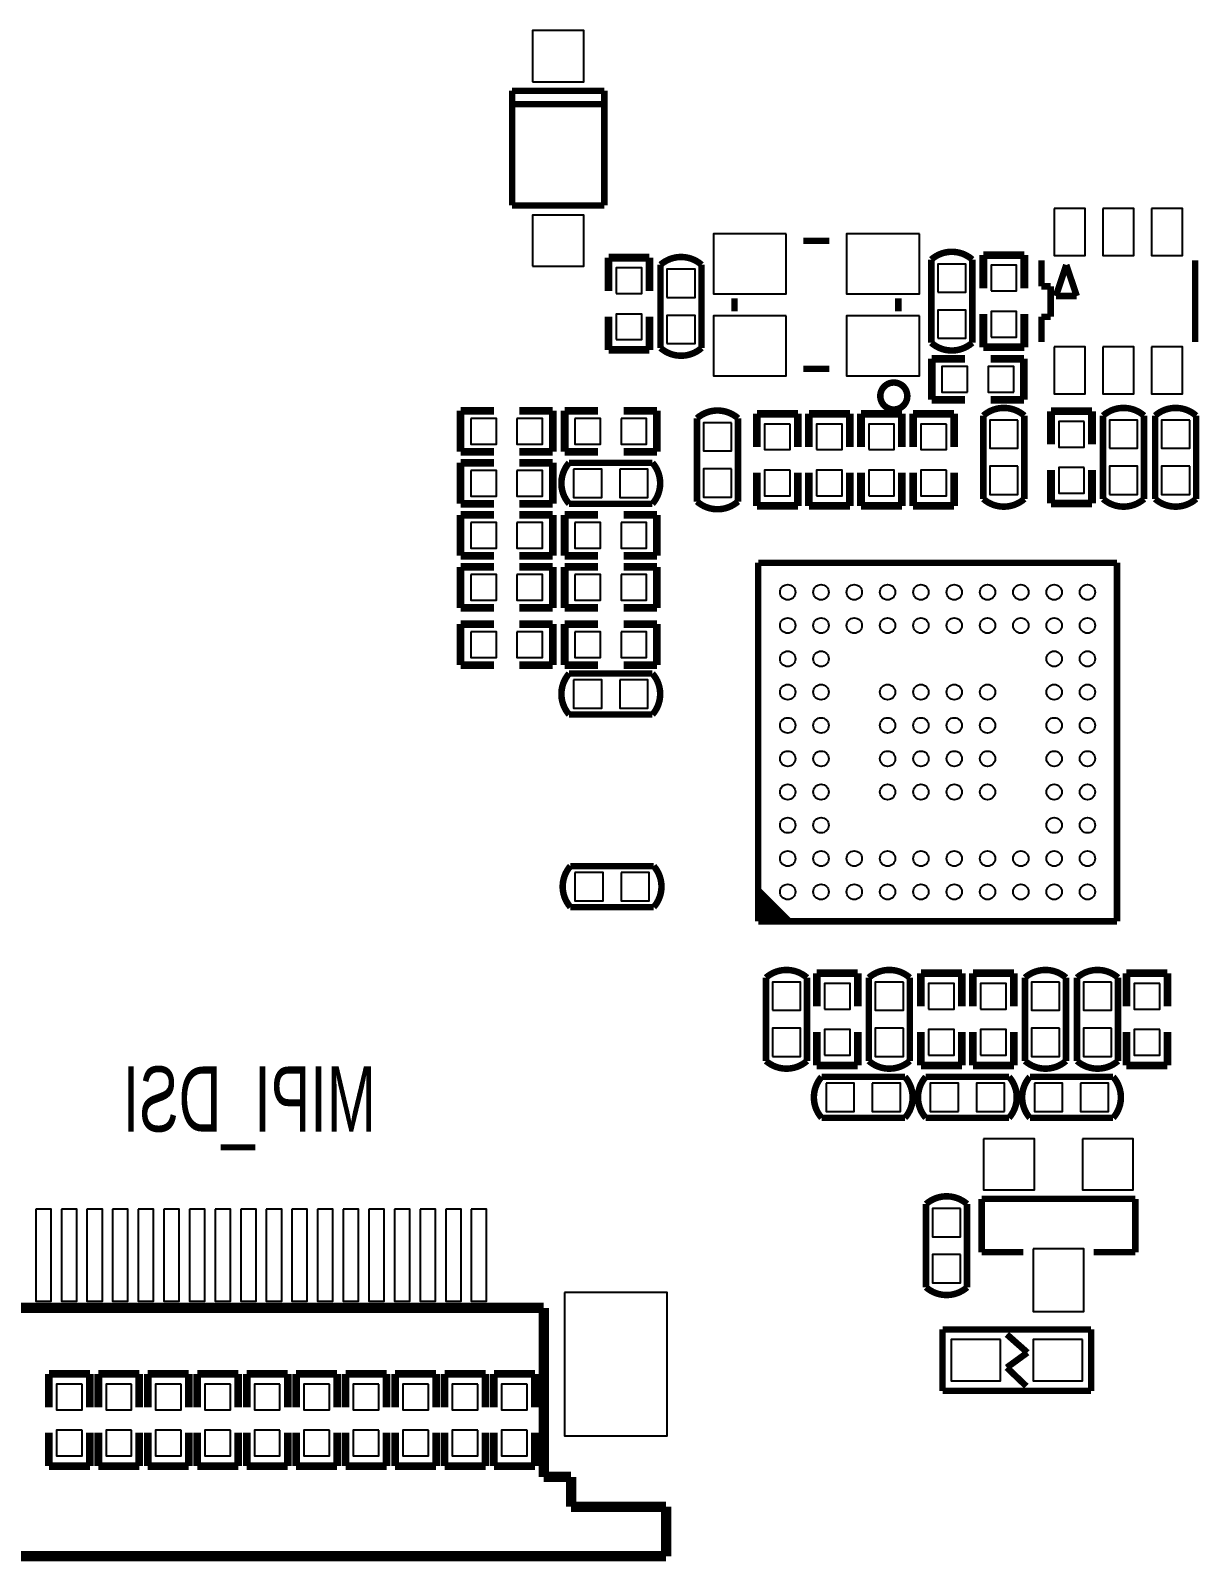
# Model space of a CAD drawing. Extents: x -3 to 180, y 0 to 107.
# Drawn here: x 86.81 to 109.62, y 45.59 to 75.48 of the extents above; entities that cross this region are included whole.
import ezdxf

# ---------------------------------------------------------------- set-up
doc = ezdxf.new("R2010")
doc.units = 0
doc.header["$MEASUREMENT"] = 0
for name, color, linetype in [('BG_SILKSCREEN_BOTTOM', 141, 'CONTINUOUS'), ('PG_SILKSCREEN_BOTTOM', 85, 'CONTINUOUS'), ('PIN_BOTTOM', 5, 'CONTINUOUS')]:
    doc.layers.add(name, color=color, linetype=linetype)

msp = doc.modelspace()

# ---------------------------------------------------------------- linework, layer by layer
at = {"layer": 'PG_SILKSCREEN_BOTTOM'}
for points in [[(96.204303, 74.303103, 0.127, 0.127, 0), (96.204303, 72.064397, 0.127, 0.127, 0)], [(98.004097, 74.303103, 0.127, 0.127, 0), (96.204303, 74.303103, 0.127, 0.127, 0)], [(98.004097, 72.064397, 0.127, 0.127, 0), (98.004097, 74.303103, 0.127, 0.127, 0)], [(96.204303, 74.041, 0.127, 0.127, 0), (98.004097, 74.041, 0.127, 0.127, 0)], [(96.204303, 72.064397, 0.127, 0.127, 0), (98.004097, 72.064397, 0.127, 0.127, 0)], [(102.39756, 71.373238, 0.127, 0.127, 0), (101.88956, 71.373238, 0.127, 0.127, 0)], [(104.385161, 70.445351, 0.127, 0.127, 0), (104.385161, 71.00824, 0.127, 0.127, -0.37791), (105.185159, 71.00824, 0.127, 0.127, 0)], [(105.401161, 71.095337, 0.150089, 0.150089, 0), (105.401161, 70.445351, 0.150089, 0.150089, 0)], [(106.201159, 71.095337, 0.150089, 0.150089, 0), (105.401161, 71.095337, 0.150089, 0.150089, 0)], [(106.201159, 70.445351, 0.150089, 0.150089, 0), (106.201159, 71.095337, 0.150089, 0.150089, 0)], [(98.085961, 71.044537, 0.150089, 0.150089, 0), (98.085961, 70.394551, 0.150089, 0.150089, 0)], [(98.885959, 71.044537, 0.150089, 0.150089, 0), (98.085961, 71.044537, 0.150089, 0.150089, 0)], [(98.885959, 70.394551, 0.150089, 0.150089, 0), (98.885959, 71.044537, 0.150089, 0.150089, 0)], [(99.101961, 70.343751, 0.127, 0.127, 0), (99.101961, 70.90664, 0.127, 0.127, -0.37791), (99.901959, 70.90664, 0.127, 0.127, 0)], [(99.901959, 70.90664, 0.127, 0.127, 0), (99.901959, 70.343751, 0.127, 0.127, 0)], [(105.185159, 71.00824, 0.127, 0.127, 0), (105.185159, 70.445351, 0.127, 0.127, 0)], [(106.536261, 70.99554, 0.127, 0.127, 0), (106.536261, 70.485051, 0.127, 0.127, 0)], [(107.02036, 70.903338, 0.127, 0.127, 0), (106.81716, 70.295541, 0.127, 0.127, 0)], [(107.22356, 70.295541, 0.127, 0.127, 0), (107.02036, 70.903338, 0.127, 0.127, 0)], [(109.536459, 69.39534, 0.127, 0.127, 0), (109.536459, 70.99554, 0.127, 0.127, 0)], [(106.536261, 70.485051, 0.127, 0.127, 0), (106.71556, 70.485051, 0.127, 0.127, 0)], [(106.71556, 70.485051, 0.127, 0.127, 0), (106.71556, 69.89064, 0.127, 0.127, 0)], [(99.901959, 70.343751, 0.127, 0.127, 0), (99.901959, 69.28104, 0.127, 0.127, -0.37791), (99.101961, 69.28104, 0.127, 0.127, 0)], [(99.101961, 69.28104, 0.127, 0.127, 0), (99.101961, 70.343751, 0.127, 0.127, 0)], [(100.543614, 69.996304, 0.127, 0.127, 0), (100.543614, 70.250304, 0.127, 0.127, 0)], [(103.743506, 69.996304, 0.127, 0.127, 0), (103.743506, 70.250304, 0.127, 0.127, 0)], [(105.185159, 70.445351, 0.127, 0.127, 0), (105.185159, 69.38264, 0.127, 0.127, -0.37791), (104.385161, 69.38264, 0.127, 0.127, 0)], [(104.385161, 69.38264, 0.127, 0.127, 0), (104.385161, 70.445351, 0.127, 0.127, 0)], [(106.81716, 70.295541, 0.127, 0.127, 0), (107.22356, 70.295541, 0.127, 0.127, 0)], [(98.085961, 69.244743, 0.150089, 0.150089, 0), (98.085961, 69.894729, 0.150089, 0.150089, 0)], [(98.885959, 69.894729, 0.150089, 0.150089, 0), (98.885959, 69.244743, 0.150089, 0.150089, 0)], [(105.401161, 69.295543, 0.150089, 0.150089, 0), (105.401161, 69.945529, 0.150089, 0.150089, 0)], [(106.201159, 69.945529, 0.150089, 0.150089, 0), (106.201159, 69.295543, 0.150089, 0.150089, 0)], [(106.536261, 69.89064, 0.127, 0.127, 0), (106.536261, 69.39534, 0.127, 0.127, 0)], [(106.71556, 69.89064, 0.127, 0.127, 0), (106.536261, 69.89064, 0.127, 0.127, 0)], [(106.201159, 69.295543, 0.150089, 0.150089, 0), (105.401161, 69.295543, 0.150089, 0.150089, 0)], [(98.885959, 69.244743, 0.150089, 0.150089, 0), (98.085961, 69.244743, 0.150089, 0.150089, 0)], [(104.393263, 69.071439, 0.150089, 0.150089, 0), (104.393263, 68.271441, 0.150089, 0.150089, 0)], [(105.043249, 69.071439, 0.150089, 0.150089, 0), (104.393263, 69.071439, 0.150089, 0.150089, 0)], [(105.543071, 69.071439, 0.150089, 0.150089, 0), (106.193057, 69.071439, 0.150089, 0.150089, 0)], [(106.193057, 69.071439, 0.150089, 0.150089, 0), (106.193057, 68.271441, 0.150089, 0.150089, 0)], [(102.39756, 68.87337, 0.127, 0.127, 0), (101.88956, 68.87337, 0.127, 0.127, 0)], [(103.917242, 68.343272, 0.127, 0.127, 1), (103.390446, 68.343272, 0.127, 0.127, 1), (103.917242, 68.343272, 0.127, 0.127, 0)], [(104.393263, 68.271441, 0.150089, 0.150089, 0), (105.043249, 68.271441, 0.150089, 0.150089, 0)], [(105.401161, 66.897529, 0.127, 0.127, 0), (105.401161, 67.96024, 0.127, 0.127, -0.37791), (106.201159, 67.96024, 0.127, 0.127, 0)], [(106.193057, 68.271441, 0.150089, 0.150089, 0), (105.543071, 68.271441, 0.150089, 0.150089, 0)], [(107.737961, 67.397351, 0.127, 0.127, 0), (107.737961, 67.96024, 0.127, 0.127, -0.37791), (108.537959, 67.96024, 0.127, 0.127, 0)], [(108.753961, 66.897529, 0.127, 0.127, 0), (108.753961, 67.96024, 0.127, 0.127, -0.37791), (109.553959, 67.96024, 0.127, 0.127, 0)], [(95.198463, 68.055439, 0.150089, 0.150089, 0), (95.848449, 68.055439, 0.150089, 0.150089, 0)], [(95.198463, 67.255441, 0.150089, 0.150089, 0), (95.198463, 68.055439, 0.150089, 0.150089, 0)], [(96.998257, 68.055439, 0.150089, 0.150089, 0), (96.348271, 68.055439, 0.150089, 0.150089, 0)], [(96.998257, 67.255441, 0.150089, 0.150089, 0), (96.998257, 68.055439, 0.150089, 0.150089, 0)], [(97.230463, 68.055439, 0.150089, 0.150089, 0), (97.880449, 68.055439, 0.150089, 0.150089, 0)], [(97.230463, 67.255441, 0.150089, 0.150089, 0), (97.230463, 68.055439, 0.150089, 0.150089, 0)], [(99.030257, 68.055439, 0.150089, 0.150089, 0), (98.380271, 68.055439, 0.150089, 0.150089, 0)], [(99.030257, 67.255441, 0.150089, 0.150089, 0), (99.030257, 68.055439, 0.150089, 0.150089, 0)], [(99.813161, 66.846729, 0.127, 0.127, 0), (99.813161, 67.90944, 0.127, 0.127, -0.37791), (100.613159, 67.90944, 0.127, 0.127, 0)], [(100.613159, 67.90944, 0.127, 0.127, 0), (100.613159, 66.846729, 0.127, 0.127, 0)], [(100.981561, 67.996537, 0.150089, 0.150089, 0), (101.781559, 67.996537, 0.150089, 0.150089, 0)], [(100.981561, 67.346551, 0.150089, 0.150089, 0), (100.981561, 67.996537, 0.150089, 0.150089, 0)], [(101.781559, 67.996537, 0.150089, 0.150089, 0), (101.781559, 67.346551, 0.150089, 0.150089, 0)], [(101.997561, 67.996537, 0.150089, 0.150089, 0), (101.997561, 67.346551, 0.150089, 0.150089, 0)], [(102.797559, 67.996537, 0.150089, 0.150089, 0), (101.997561, 67.996537, 0.150089, 0.150089, 0)], [(102.797559, 67.346551, 0.150089, 0.150089, 0), (102.797559, 67.996537, 0.150089, 0.150089, 0)], [(103.013561, 67.996537, 0.150089, 0.150089, 0), (103.013561, 67.346551, 0.150089, 0.150089, 0)], [(103.813559, 67.996537, 0.150089, 0.150089, 0), (103.013561, 67.996537, 0.150089, 0.150089, 0)], [(103.813559, 67.346551, 0.150089, 0.150089, 0), (103.813559, 67.996537, 0.150089, 0.150089, 0)], [(104.029561, 67.996537, 0.150089, 0.150089, 0), (104.829559, 67.996537, 0.150089, 0.150089, 0)], [(104.029561, 67.346551, 0.150089, 0.150089, 0), (104.029561, 67.996537, 0.150089, 0.150089, 0)], [(104.829559, 67.996537, 0.150089, 0.150089, 0), (104.829559, 67.346551, 0.150089, 0.150089, 0)], [(106.201159, 67.96024, 0.127, 0.127, 0), (106.201159, 66.897529, 0.127, 0.127, 0)], [(106.721961, 68.047337, 0.150089, 0.150089, 0), (107.521959, 68.047337, 0.150089, 0.150089, 0)], [(106.721961, 67.397351, 0.150089, 0.150089, 0), (106.721961, 68.047337, 0.150089, 0.150089, 0)], [(107.521959, 68.047337, 0.150089, 0.150089, 0), (107.521959, 67.397351, 0.150089, 0.150089, 0)], [(108.537959, 67.96024, 0.127, 0.127, 0), (108.537959, 67.397351, 0.127, 0.127, 0)], [(109.553959, 67.96024, 0.127, 0.127, 0), (109.553959, 66.897529, 0.127, 0.127, 0)], [(95.848449, 67.255441, 0.150089, 0.150089, 0), (95.198463, 67.255441, 0.150089, 0.150089, 0)], [(96.348271, 67.255441, 0.150089, 0.150089, 0), (96.998257, 67.255441, 0.150089, 0.150089, 0)], [(97.880449, 67.255441, 0.150089, 0.150089, 0), (97.230463, 67.255441, 0.150089, 0.150089, 0)], [(98.380271, 67.255441, 0.150089, 0.150089, 0), (99.030257, 67.255441, 0.150089, 0.150089, 0)], [(108.537959, 67.397351, 0.127, 0.127, 0), (108.537959, 66.33464, 0.127, 0.127, -0.37791), (107.737961, 66.33464, 0.127, 0.127, 0)], [(107.737961, 66.33464, 0.127, 0.127, 0), (107.737961, 67.397351, 0.127, 0.127, 0)], [(95.198463, 67.039439, 0.150089, 0.150089, 0), (95.848449, 67.039439, 0.150089, 0.150089, 0)], [(95.198463, 66.239441, 0.150089, 0.150089, 0), (95.198463, 67.039439, 0.150089, 0.150089, 0)], [(96.998257, 67.039439, 0.150089, 0.150089, 0), (96.348271, 67.039439, 0.150089, 0.150089, 0)], [(96.998257, 66.239441, 0.150089, 0.150089, 0), (96.998257, 67.039439, 0.150089, 0.150089, 0)], [(98.380271, 66.239441, 0.127, 0.127, 0), (97.31756, 66.239441, 0.127, 0.127, -0.37791), (97.31756, 67.039439, 0.127, 0.127, 0)], [(97.31756, 67.039439, 0.127, 0.127, 0), (98.380271, 67.039439, 0.127, 0.127, 0)], [(98.380271, 67.039439, 0.127, 0.127, 0), (98.94316, 67.039439, 0.127, 0.127, -0.37791), (98.94316, 66.239441, 0.127, 0.127, 0)], [(106.201159, 66.897529, 0.127, 0.127, 0), (106.201159, 66.33464, 0.127, 0.127, -0.37791), (105.401161, 66.33464, 0.127, 0.127, 0)], [(105.401161, 66.33464, 0.127, 0.127, 0), (105.401161, 66.897529, 0.127, 0.127, 0)], [(106.721961, 66.897529, 0.150089, 0.150089, 0), (106.721961, 66.247543, 0.150089, 0.150089, 0)], [(107.521959, 66.247543, 0.150089, 0.150089, 0), (107.521959, 66.897529, 0.150089, 0.150089, 0)], [(109.553959, 66.897529, 0.127, 0.127, 0), (109.553959, 66.33464, 0.127, 0.127, -0.37791), (108.753961, 66.33464, 0.127, 0.127, 0)], [(108.753961, 66.33464, 0.127, 0.127, 0), (108.753961, 66.897529, 0.127, 0.127, 0)], [(100.613159, 66.846729, 0.127, 0.127, 0), (100.613159, 66.28384, 0.127, 0.127, -0.37791), (99.813161, 66.28384, 0.127, 0.127, 0)], [(99.813161, 66.28384, 0.127, 0.127, 0), (99.813161, 66.846729, 0.127, 0.127, 0)], [(100.981561, 66.846729, 0.150089, 0.150089, 0), (100.981561, 66.196743, 0.150089, 0.150089, 0)], [(101.781559, 66.196743, 0.150089, 0.150089, 0), (101.781559, 66.846729, 0.150089, 0.150089, 0)], [(101.997561, 66.196743, 0.150089, 0.150089, 0), (101.997561, 66.846729, 0.150089, 0.150089, 0)], [(102.797559, 66.846729, 0.150089, 0.150089, 0), (102.797559, 66.196743, 0.150089, 0.150089, 0)], [(103.013561, 66.196743, 0.150089, 0.150089, 0), (103.013561, 66.846729, 0.150089, 0.150089, 0)], [(103.813559, 66.846729, 0.150089, 0.150089, 0), (103.813559, 66.196743, 0.150089, 0.150089, 0)], [(104.029561, 66.846729, 0.150089, 0.150089, 0), (104.029561, 66.196743, 0.150089, 0.150089, 0)], [(104.829559, 66.196743, 0.150089, 0.150089, 0), (104.829559, 66.846729, 0.150089, 0.150089, 0)], [(95.848449, 66.239441, 0.150089, 0.150089, 0), (95.198463, 66.239441, 0.150089, 0.150089, 0)], [(95.198463, 66.023439, 0.150089, 0.150089, 0), (95.848449, 66.023439, 0.150089, 0.150089, 0)], [(95.198463, 65.223441, 0.150089, 0.150089, 0), (95.198463, 66.023439, 0.150089, 0.150089, 0)], [(96.348271, 66.239441, 0.150089, 0.150089, 0), (96.998257, 66.239441, 0.150089, 0.150089, 0)], [(96.998257, 66.023439, 0.150089, 0.150089, 0), (96.348271, 66.023439, 0.150089, 0.150089, 0)], [(96.998257, 65.223441, 0.150089, 0.150089, 0), (96.998257, 66.023439, 0.150089, 0.150089, 0)], [(97.230463, 66.023439, 0.150089, 0.150089, 0), (97.880449, 66.023439, 0.150089, 0.150089, 0)], [(97.230463, 65.223441, 0.150089, 0.150089, 0), (97.230463, 66.023439, 0.150089, 0.150089, 0)], [(99.030257, 66.023439, 0.150089, 0.150089, 0), (98.380271, 66.023439, 0.150089, 0.150089, 0)], [(98.94316, 66.239441, 0.127, 0.127, 0), (98.380271, 66.239441, 0.127, 0.127, 0)], [(99.030257, 65.223441, 0.150089, 0.150089, 0), (99.030257, 66.023439, 0.150089, 0.150089, 0)], [(100.981561, 66.196743, 0.150089, 0.150089, 0), (101.781559, 66.196743, 0.150089, 0.150089, 0)], [(102.797559, 66.196743, 0.150089, 0.150089, 0), (101.997561, 66.196743, 0.150089, 0.150089, 0)], [(103.813559, 66.196743, 0.150089, 0.150089, 0), (103.013561, 66.196743, 0.150089, 0.150089, 0)], [(104.029561, 66.196743, 0.150089, 0.150089, 0), (104.829559, 66.196743, 0.150089, 0.150089, 0)], [(106.721961, 66.247543, 0.150089, 0.150089, 0), (107.521959, 66.247543, 0.150089, 0.150089, 0)], [(95.848449, 65.223441, 0.150089, 0.150089, 0), (95.198463, 65.223441, 0.150089, 0.150089, 0)], [(96.348271, 65.223441, 0.150089, 0.150089, 0), (96.998257, 65.223441, 0.150089, 0.150089, 0)], [(97.880449, 65.223441, 0.150089, 0.150089, 0), (97.230463, 65.223441, 0.150089, 0.150089, 0)], [(98.380271, 65.223441, 0.150089, 0.150089, 0), (99.030257, 65.223441, 0.150089, 0.150089, 0)], [(95.198463, 65.007439, 0.150089, 0.150089, 0), (95.848449, 65.007439, 0.150089, 0.150089, 0)], [(95.198463, 64.207441, 0.150089, 0.150089, 0), (95.198463, 65.007439, 0.150089, 0.150089, 0)], [(96.998257, 65.007439, 0.150089, 0.150089, 0), (96.348271, 65.007439, 0.150089, 0.150089, 0)], [(96.998257, 64.207441, 0.150089, 0.150089, 0), (96.998257, 65.007439, 0.150089, 0.150089, 0)], [(97.230463, 65.007439, 0.150089, 0.150089, 0), (97.880449, 65.007439, 0.150089, 0.150089, 0)], [(97.230463, 64.207441, 0.150089, 0.150089, 0), (97.230463, 65.007439, 0.150089, 0.150089, 0)], [(99.030257, 65.007439, 0.150089, 0.150089, 0), (98.380271, 65.007439, 0.150089, 0.150089, 0)], [(99.030257, 64.207441, 0.150089, 0.150089, 0), (99.030257, 65.007439, 0.150089, 0.150089, 0)], [(101.00818, 65.0875, 0.127, 0.127, 0), (101.00818, 58.08726, 0.127, 0.127, 0)], [(108.00842, 65.0875, 0.127, 0.127, 0), (101.00818, 65.0875, 0.127, 0.127, 0)], [(108.00842, 58.08726, 0.127, 0.127, 0), (108.00842, 65.0875, 0.127, 0.127, 0)], [(95.848449, 64.207441, 0.150089, 0.150089, 0), (95.198463, 64.207441, 0.150089, 0.150089, 0)], [(96.348271, 64.207441, 0.150089, 0.150089, 0), (96.998257, 64.207441, 0.150089, 0.150089, 0)], [(97.880449, 64.207441, 0.150089, 0.150089, 0), (97.230463, 64.207441, 0.150089, 0.150089, 0)], [(98.380271, 64.207441, 0.150089, 0.150089, 0), (99.030257, 64.207441, 0.150089, 0.150089, 0)], [(95.198463, 63.889839, 0.150089, 0.150089, 0), (95.848449, 63.889839, 0.150089, 0.150089, 0)], [(95.198463, 63.089841, 0.150089, 0.150089, 0), (95.198463, 63.889839, 0.150089, 0.150089, 0)], [(96.998257, 63.889839, 0.150089, 0.150089, 0), (96.348271, 63.889839, 0.150089, 0.150089, 0)], [(96.998257, 63.089841, 0.150089, 0.150089, 0), (96.998257, 63.889839, 0.150089, 0.150089, 0)], [(97.230463, 63.889839, 0.150089, 0.150089, 0), (97.880449, 63.889839, 0.150089, 0.150089, 0)], [(97.230463, 63.089841, 0.150089, 0.150089, 0), (97.230463, 63.889839, 0.150089, 0.150089, 0)], [(99.030257, 63.889839, 0.150089, 0.150089, 0), (98.380271, 63.889839, 0.150089, 0.150089, 0)], [(99.030257, 63.089841, 0.150089, 0.150089, 0), (99.030257, 63.889839, 0.150089, 0.150089, 0)], [(95.848449, 63.089841, 0.150089, 0.150089, 0), (95.198463, 63.089841, 0.150089, 0.150089, 0)], [(96.348271, 63.089841, 0.150089, 0.150089, 0), (96.998257, 63.089841, 0.150089, 0.150089, 0)], [(97.880449, 63.089841, 0.150089, 0.150089, 0), (97.230463, 63.089841, 0.150089, 0.150089, 0)], [(98.380271, 63.089841, 0.150089, 0.150089, 0), (99.030257, 63.089841, 0.150089, 0.150089, 0)], [(98.380271, 62.124641, 0.127, 0.127, 0), (97.31756, 62.124641, 0.127, 0.127, -0.37791), (97.31756, 62.924639, 0.127, 0.127, 0)], [(97.31756, 62.924639, 0.127, 0.127, 0), (98.380271, 62.924639, 0.127, 0.127, 0)], [(98.380271, 62.924639, 0.127, 0.127, 0), (98.94316, 62.924639, 0.127, 0.127, -0.37791), (98.94316, 62.124641, 0.127, 0.127, 0)], [(98.94316, 62.124641, 0.127, 0.127, 0), (98.380271, 62.124641, 0.127, 0.127, 0)], [(98.405671, 58.365441, 0.127, 0.127, 0), (97.34296, 58.365441, 0.127, 0.127, -0.37791), (97.34296, 59.165439, 0.127, 0.127, 0)], [(97.34296, 59.165439, 0.127, 0.127, 0), (98.405671, 59.165439, 0.127, 0.127, 0)], [(98.405671, 59.165439, 0.127, 0.127, 0), (98.96856, 59.165439, 0.127, 0.127, -0.37791), (98.96856, 58.365441, 0.127, 0.127, 0)], [(101.589586, 58.110374, 0.127, 0.127, 0), (101.016562, 58.683398, 0.127, 0.127, 0)], [(101.449378, 58.107834, 0.127, 0.127, 0), (101.016562, 58.540396, 0.127, 0.127, 0)], [(98.96856, 58.365441, 0.127, 0.127, 0), (98.405671, 58.365441, 0.127, 0.127, 0)], [(101.266752, 58.091832, 0.127, 0.127, 0), (101.015292, 58.343038, 0.127, 0.127, 0)], [(101.162866, 58.09361, 0.127, 0.127, 0), (101.036628, 58.220102, 0.127, 0.127, 0)], [(101.425756, 58.107834, 0.127, 0.127, 0), (101.077522, 58.455814, 0.127, 0.127, 0)], [(101.00818, 58.08726, 0.127, 0.127, 0), (108.00842, 58.08726, 0.127, 0.127, 0)], [(101.159361, 56.424551, 0.127, 0.127, 0), (101.159361, 56.98744, 0.127, 0.127, -0.37791), (101.959359, 56.98744, 0.127, 0.127, 0)], [(102.149961, 57.074537, 0.150089, 0.150089, 0), (102.149961, 56.424551, 0.150089, 0.150089, 0)], [(102.949959, 57.074537, 0.150089, 0.150089, 0), (102.149961, 57.074537, 0.150089, 0.150089, 0)], [(102.949959, 56.424551, 0.150089, 0.150089, 0), (102.949959, 57.074537, 0.150089, 0.150089, 0)], [(103.165961, 55.924729, 0.127, 0.127, 0), (103.165961, 56.98744, 0.127, 0.127, -0.37791), (103.965959, 56.98744, 0.127, 0.127, 0)], [(104.181961, 57.074537, 0.150089, 0.150089, 0), (104.181961, 56.424551, 0.150089, 0.150089, 0)], [(104.981959, 57.074537, 0.150089, 0.150089, 0), (104.181961, 57.074537, 0.150089, 0.150089, 0)], [(104.981959, 56.424551, 0.150089, 0.150089, 0), (104.981959, 57.074537, 0.150089, 0.150089, 0)], [(105.197961, 57.074537, 0.150089, 0.150089, 0), (105.197961, 56.424551, 0.150089, 0.150089, 0)], [(105.997959, 57.074537, 0.150089, 0.150089, 0), (105.197961, 57.074537, 0.150089, 0.150089, 0)], [(105.997959, 56.424551, 0.150089, 0.150089, 0), (105.997959, 57.074537, 0.150089, 0.150089, 0)], [(106.213961, 55.924729, 0.127, 0.127, 0), (106.213961, 56.98744, 0.127, 0.127, -0.37791), (107.013959, 56.98744, 0.127, 0.127, 0)], [(107.229961, 55.924729, 0.127, 0.127, 0), (107.229961, 56.98744, 0.127, 0.127, -0.37791), (108.029959, 56.98744, 0.127, 0.127, 0)], [(108.195161, 57.074537, 0.150089, 0.150089, 0), (108.995159, 57.074537, 0.150089, 0.150089, 0)], [(108.195161, 56.424551, 0.150089, 0.150089, 0), (108.195161, 57.074537, 0.150089, 0.150089, 0)], [(108.995159, 57.074537, 0.150089, 0.150089, 0), (108.995159, 56.424551, 0.150089, 0.150089, 0)], [(101.959359, 56.98744, 0.127, 0.127, 0), (101.959359, 56.424551, 0.127, 0.127, 0)], [(103.965959, 56.98744, 0.127, 0.127, 0), (103.965959, 55.924729, 0.127, 0.127, 0)], [(107.013959, 56.98744, 0.127, 0.127, 0), (107.013959, 55.924729, 0.127, 0.127, 0)], [(108.029959, 56.98744, 0.127, 0.127, 0), (108.029959, 55.924729, 0.127, 0.127, 0)], [(101.959359, 56.424551, 0.127, 0.127, 0), (101.959359, 55.36184, 0.127, 0.127, -0.37791), (101.159361, 55.36184, 0.127, 0.127, 0)], [(101.159361, 55.36184, 0.127, 0.127, 0), (101.159361, 56.424551, 0.127, 0.127, 0)], [(102.149961, 55.274743, 0.150089, 0.150089, 0), (102.149961, 55.924729, 0.150089, 0.150089, 0)], [(102.949959, 55.924729, 0.150089, 0.150089, 0), (102.949959, 55.274743, 0.150089, 0.150089, 0)], [(103.965959, 55.924729, 0.127, 0.127, 0), (103.965959, 55.36184, 0.127, 0.127, -0.37791), (103.165961, 55.36184, 0.127, 0.127, 0)], [(103.165961, 55.36184, 0.127, 0.127, 0), (103.165961, 55.924729, 0.127, 0.127, 0)], [(104.181961, 55.274743, 0.150089, 0.150089, 0), (104.181961, 55.924729, 0.150089, 0.150089, 0)], [(104.981959, 55.924729, 0.150089, 0.150089, 0), (104.981959, 55.274743, 0.150089, 0.150089, 0)], [(105.197961, 55.274743, 0.150089, 0.150089, 0), (105.197961, 55.924729, 0.150089, 0.150089, 0)], [(105.997959, 55.924729, 0.150089, 0.150089, 0), (105.997959, 55.274743, 0.150089, 0.150089, 0)], [(107.013959, 55.924729, 0.127, 0.127, 0), (107.013959, 55.36184, 0.127, 0.127, -0.37791), (106.213961, 55.36184, 0.127, 0.127, 0)], [(106.213961, 55.36184, 0.127, 0.127, 0), (106.213961, 55.924729, 0.127, 0.127, 0)], [(108.029959, 55.924729, 0.127, 0.127, 0), (108.029959, 55.36184, 0.127, 0.127, -0.37791), (107.229961, 55.36184, 0.127, 0.127, 0)], [(107.229961, 55.36184, 0.127, 0.127, 0), (107.229961, 55.924729, 0.127, 0.127, 0)], [(108.195161, 55.924729, 0.150089, 0.150089, 0), (108.195161, 55.274743, 0.150089, 0.150089, 0)], [(108.995159, 55.274743, 0.150089, 0.150089, 0), (108.995159, 55.924729, 0.150089, 0.150089, 0)], [(102.949959, 55.274743, 0.150089, 0.150089, 0), (102.149961, 55.274743, 0.150089, 0.150089, 0)], [(104.981959, 55.274743, 0.150089, 0.150089, 0), (104.181961, 55.274743, 0.150089, 0.150089, 0)], [(105.997959, 55.274743, 0.150089, 0.150089, 0), (105.197961, 55.274743, 0.150089, 0.150089, 0)], [(108.195161, 55.274743, 0.150089, 0.150089, 0), (108.995159, 55.274743, 0.150089, 0.150089, 0)], [(103.307871, 54.250641, 0.127, 0.127, 0), (102.24516, 54.250641, 0.127, 0.127, -0.37791), (102.24516, 55.050639, 0.127, 0.127, 0)], [(102.24516, 55.050639, 0.127, 0.127, 0), (103.307871, 55.050639, 0.127, 0.127, 0)], [(103.307871, 55.050639, 0.127, 0.127, 0), (103.87076, 55.050639, 0.127, 0.127, -0.37791), (103.87076, 54.250641, 0.127, 0.127, 0)], [(104.840049, 54.250641, 0.127, 0.127, 0), (104.27716, 54.250641, 0.127, 0.127, -0.37791), (104.27716, 55.050639, 0.127, 0.127, 0)], [(104.27716, 55.050639, 0.127, 0.127, 0), (104.840049, 55.050639, 0.127, 0.127, 0)], [(104.840049, 55.050639, 0.127, 0.127, 0), (105.90276, 55.050639, 0.127, 0.127, -0.37791), (105.90276, 54.250641, 0.127, 0.127, 0)], [(107.371871, 54.250641, 0.127, 0.127, 0), (106.30916, 54.250641, 0.127, 0.127, -0.37791), (106.30916, 55.050639, 0.127, 0.127, 0)], [(106.30916, 55.050639, 0.127, 0.127, 0), (107.371871, 55.050639, 0.127, 0.127, 0)], [(107.371871, 55.050639, 0.127, 0.127, 0), (107.93476, 55.050639, 0.127, 0.127, -0.37791), (107.93476, 54.250641, 0.127, 0.127, 0)], [(103.87076, 54.250641, 0.127, 0.127, 0), (103.307871, 54.250641, 0.127, 0.127, 0)], [(105.90276, 54.250641, 0.127, 0.127, 0), (104.840049, 54.250641, 0.127, 0.127, 0)], [(107.93476, 54.250641, 0.127, 0.127, 0), (107.371871, 54.250641, 0.127, 0.127, 0)], [(104.283561, 51.505129, 0.127, 0.127, 0), (104.283561, 52.56784, 0.127, 0.127, -0.37791), (105.083559, 52.56784, 0.127, 0.127, 0)], [(105.083559, 52.56784, 0.127, 0.127, 0), (105.083559, 51.505129, 0.127, 0.127, 0)], [(105.36936, 51.62804, 0.127, 0.127, 0), (105.36936, 52.66944, 0.127, 0.127, 0)], [(105.36936, 52.66944, 0.127, 0.127, 0), (108.36656, 52.66944, 0.127, 0.127, 0)], [(108.36656, 52.66944, 0.127, 0.127, 0), (108.36656, 51.62804, 0.127, 0.127, 0)], [(105.083559, 51.505129, 0.127, 0.127, 0), (105.083559, 50.94224, 0.127, 0.127, -0.37791), (104.283561, 50.94224, 0.127, 0.127, 0)], [(104.283561, 50.94224, 0.127, 0.127, 0), (104.283561, 51.505129, 0.127, 0.127, 0)], [(106.18216, 51.62804, 0.127, 0.127, 0), (105.36936, 51.62804, 0.127, 0.127, 0)], [(108.36656, 51.62804, 0.127, 0.127, 0), (107.55376, 51.62804, 0.127, 0.127, 0)], [(79.775736, 50.540412, 0.199898, 0.199898, 0), (96.822133, 50.540412, 0.199898, 0.199898, 0)], [(96.822133, 50.540412, 0.199898, 0.199898, 0), (96.822133, 47.240419, 0.199898, 0.199898, 0)], [(104.605049, 50.119737, 0.127, 0.127, 0), (104.605049, 48.919943, 0.127, 0.127, 0)], [(107.505271, 50.119737, 0.127, 0.127, 0), (104.605049, 50.119737, 0.127, 0.127, 0)], [(105.859859, 50.023243, 0.127, 0.127, 0), (106.261357, 49.667439, 0.127, 0.127, 0)], [(107.505271, 48.919943, 0.127, 0.127, 0), (107.505271, 50.119737, 0.127, 0.127, 0)], [(106.261357, 49.667439, 0.127, 0.127, 0), (105.859859, 49.374831, 0.127, 0.127, 0)], [(87.163961, 49.251337, 0.150089, 0.150089, 0), (87.963959, 49.251337, 0.150089, 0.150089, 0)], [(87.163961, 48.601351, 0.150089, 0.150089, 0), (87.163961, 49.251337, 0.150089, 0.150089, 0)], [(87.963959, 49.251337, 0.150089, 0.150089, 0), (87.963959, 48.601351, 0.150089, 0.150089, 0)], [(88.129161, 49.251337, 0.150089, 0.150089, 0), (88.929159, 49.251337, 0.150089, 0.150089, 0)], [(88.129161, 48.601351, 0.150089, 0.150089, 0), (88.129161, 49.251337, 0.150089, 0.150089, 0)], [(88.929159, 49.251337, 0.150089, 0.150089, 0), (88.929159, 48.601351, 0.150089, 0.150089, 0)], [(89.094361, 49.251337, 0.150089, 0.150089, 0), (89.894359, 49.251337, 0.150089, 0.150089, 0)], [(89.094361, 48.601351, 0.150089, 0.150089, 0), (89.094361, 49.251337, 0.150089, 0.150089, 0)], [(89.894359, 49.251337, 0.150089, 0.150089, 0), (89.894359, 48.601351, 0.150089, 0.150089, 0)], [(90.059561, 49.251337, 0.150089, 0.150089, 0), (90.859559, 49.251337, 0.150089, 0.150089, 0)], [(90.059561, 48.601351, 0.150089, 0.150089, 0), (90.059561, 49.251337, 0.150089, 0.150089, 0)], [(90.859559, 49.251337, 0.150089, 0.150089, 0), (90.859559, 48.601351, 0.150089, 0.150089, 0)], [(91.024761, 49.251337, 0.150089, 0.150089, 0), (91.824759, 49.251337, 0.150089, 0.150089, 0)], [(91.024761, 48.601351, 0.150089, 0.150089, 0), (91.024761, 49.251337, 0.150089, 0.150089, 0)], [(91.824759, 49.251337, 0.150089, 0.150089, 0), (91.824759, 48.601351, 0.150089, 0.150089, 0)], [(91.989961, 49.251337, 0.150089, 0.150089, 0), (92.789959, 49.251337, 0.150089, 0.150089, 0)], [(91.989961, 48.601351, 0.150089, 0.150089, 0), (91.989961, 49.251337, 0.150089, 0.150089, 0)], [(92.789959, 49.251337, 0.150089, 0.150089, 0), (92.789959, 48.601351, 0.150089, 0.150089, 0)], [(92.955161, 49.251337, 0.150089, 0.150089, 0), (93.755159, 49.251337, 0.150089, 0.150089, 0)], [(92.955161, 48.601351, 0.150089, 0.150089, 0), (92.955161, 49.251337, 0.150089, 0.150089, 0)], [(93.755159, 49.251337, 0.150089, 0.150089, 0), (93.755159, 48.601351, 0.150089, 0.150089, 0)], [(93.920361, 49.251337, 0.150089, 0.150089, 0), (94.720359, 49.251337, 0.150089, 0.150089, 0)], [(93.920361, 48.601351, 0.150089, 0.150089, 0), (93.920361, 49.251337, 0.150089, 0.150089, 0)], [(94.720359, 49.251337, 0.150089, 0.150089, 0), (94.720359, 48.601351, 0.150089, 0.150089, 0)], [(94.885561, 49.251337, 0.150089, 0.150089, 0), (95.685559, 49.251337, 0.150089, 0.150089, 0)], [(94.885561, 48.601351, 0.150089, 0.150089, 0), (94.885561, 49.251337, 0.150089, 0.150089, 0)], [(95.685559, 49.251337, 0.150089, 0.150089, 0), (95.685559, 48.601351, 0.150089, 0.150089, 0)], [(95.850761, 49.251337, 0.150089, 0.150089, 0), (96.650759, 49.251337, 0.150089, 0.150089, 0)], [(95.850761, 48.601351, 0.150089, 0.150089, 0), (95.850761, 49.251337, 0.150089, 0.150089, 0)], [(96.650759, 49.251337, 0.150089, 0.150089, 0), (96.650759, 48.601351, 0.150089, 0.150089, 0)], [(105.859859, 49.374831, 0.127, 0.127, 0), (106.240555, 49.011053, 0.127, 0.127, 0)], [(104.605049, 48.919943, 0.127, 0.127, 0), (107.505271, 48.919943, 0.127, 0.127, 0)], [(87.163961, 48.101529, 0.150089, 0.150089, 0), (87.163961, 47.451543, 0.150089, 0.150089, 0)], [(87.963959, 47.451543, 0.150089, 0.150089, 0), (87.963959, 48.101529, 0.150089, 0.150089, 0)], [(88.129161, 48.101529, 0.150089, 0.150089, 0), (88.129161, 47.451543, 0.150089, 0.150089, 0)], [(88.929159, 47.451543, 0.150089, 0.150089, 0), (88.929159, 48.101529, 0.150089, 0.150089, 0)], [(89.094361, 48.101529, 0.150089, 0.150089, 0), (89.094361, 47.451543, 0.150089, 0.150089, 0)], [(89.894359, 47.451543, 0.150089, 0.150089, 0), (89.894359, 48.101529, 0.150089, 0.150089, 0)], [(90.059561, 48.101529, 0.150089, 0.150089, 0), (90.059561, 47.451543, 0.150089, 0.150089, 0)], [(90.859559, 47.451543, 0.150089, 0.150089, 0), (90.859559, 48.101529, 0.150089, 0.150089, 0)], [(91.024761, 48.101529, 0.150089, 0.150089, 0), (91.024761, 47.451543, 0.150089, 0.150089, 0)], [(91.824759, 47.451543, 0.150089, 0.150089, 0), (91.824759, 48.101529, 0.150089, 0.150089, 0)], [(91.989961, 48.101529, 0.150089, 0.150089, 0), (91.989961, 47.451543, 0.150089, 0.150089, 0)], [(92.789959, 47.451543, 0.150089, 0.150089, 0), (92.789959, 48.101529, 0.150089, 0.150089, 0)], [(92.955161, 48.101529, 0.150089, 0.150089, 0), (92.955161, 47.451543, 0.150089, 0.150089, 0)], [(93.755159, 47.451543, 0.150089, 0.150089, 0), (93.755159, 48.101529, 0.150089, 0.150089, 0)], [(93.920361, 48.101529, 0.150089, 0.150089, 0), (93.920361, 47.451543, 0.150089, 0.150089, 0)], [(94.720359, 47.451543, 0.150089, 0.150089, 0), (94.720359, 48.101529, 0.150089, 0.150089, 0)], [(94.885561, 48.101529, 0.150089, 0.150089, 0), (94.885561, 47.451543, 0.150089, 0.150089, 0)], [(95.685559, 47.451543, 0.150089, 0.150089, 0), (95.685559, 48.101529, 0.150089, 0.150089, 0)], [(95.850761, 48.101529, 0.150089, 0.150089, 0), (95.850761, 47.451543, 0.150089, 0.150089, 0)], [(96.650759, 47.451543, 0.150089, 0.150089, 0), (96.650759, 48.101529, 0.150089, 0.150089, 0)], [(87.163961, 47.451543, 0.150089, 0.150089, 0), (87.963959, 47.451543, 0.150089, 0.150089, 0)], [(88.129161, 47.451543, 0.150089, 0.150089, 0), (88.929159, 47.451543, 0.150089, 0.150089, 0)], [(89.094361, 47.451543, 0.150089, 0.150089, 0), (89.894359, 47.451543, 0.150089, 0.150089, 0)], [(90.059561, 47.451543, 0.150089, 0.150089, 0), (90.859559, 47.451543, 0.150089, 0.150089, 0)], [(91.024761, 47.451543, 0.150089, 0.150089, 0), (91.824759, 47.451543, 0.150089, 0.150089, 0)], [(91.989961, 47.451543, 0.150089, 0.150089, 0), (92.789959, 47.451543, 0.150089, 0.150089, 0)], [(92.955161, 47.451543, 0.150089, 0.150089, 0), (93.755159, 47.451543, 0.150089, 0.150089, 0)], [(93.920361, 47.451543, 0.150089, 0.150089, 0), (94.720359, 47.451543, 0.150089, 0.150089, 0)], [(94.885561, 47.451543, 0.150089, 0.150089, 0), (95.685559, 47.451543, 0.150089, 0.150089, 0)], [(95.850761, 47.451543, 0.150089, 0.150089, 0), (96.650759, 47.451543, 0.150089, 0.150089, 0)], [(96.822133, 47.240419, 0.199898, 0.199898, 0), (97.355533, 47.240419, 0.199898, 0.199898, 0)], [(97.355533, 47.240419, 0.199898, 0.199898, 0), (97.355533, 46.656219, 0.199898, 0.199898, 0)], [(97.355533, 46.656219, 0.199898, 0.199898, 0), (99.209733, 46.656219, 0.199898, 0.199898, 0)], [(99.209733, 46.656219, 0.199898, 0.199898, 0), (99.209733, 45.691019, 0.199898, 0.199898, 0)], [(99.209733, 45.691019, 0.199898, 0.199898, 0), (77.366749, 45.691019, 0.199898, 0.199898, 0)]]:
    msp.add_lwpolyline(points, format="xyseb", dxfattribs=at)
at = {"layer": 'PIN_BOTTOM'}
for points in [[(96.604201, 74.477499), (97.604199, 74.477499), (97.604199, 75.477497), (96.604201, 75.477497)], [(96.604201, 70.877303), (97.604199, 70.877303), (97.604199, 71.877301), (96.604201, 71.877301)], [(106.781549, 72.00265), (106.781549, 71.08825), (107.391149, 71.08825), (107.391149, 72.00265)], [(107.73156, 72.00265), (107.73156, 71.08825), (108.34116, 71.08825), (108.34116, 72.00265)], [(108.681571, 72.00265), (108.681571, 71.08825), (109.291171, 71.08825), (109.291171, 72.00265)], [(101.554788, 71.507604), (100.132388, 71.507604), (100.132388, 70.339204), (101.554788, 70.339204)], [(104.154732, 71.507604), (102.732332, 71.507604), (102.732332, 70.339204), (104.154732, 70.339204)], [(98.236011, 70.344779), (98.735909, 70.344779), (98.735909, 70.844677), (98.236011, 70.844677)], [(104.510205, 70.370573), (105.060115, 70.370573), (105.060115, 70.920483), (104.510205, 70.920483)], [(105.551211, 70.395579), (106.051109, 70.395579), (106.051109, 70.895477), (105.551211, 70.895477)], [(99.227005, 70.268973), (99.776915, 70.268973), (99.776915, 70.818883), (99.227005, 70.818883)], [(98.236011, 69.444603), (98.735909, 69.444603), (98.735909, 69.944501), (98.236011, 69.944501)], [(104.510205, 69.470397), (105.060115, 69.470397), (105.060115, 70.020307), (104.510205, 70.020307)], [(105.551211, 69.495403), (106.051109, 69.495403), (106.051109, 69.995301), (105.551211, 69.995301)], [(99.227005, 69.368797), (99.776915, 69.368797), (99.776915, 69.918707), (99.227005, 69.918707)], [(101.554788, 69.907404), (100.132388, 69.907404), (100.132388, 68.739004), (101.554788, 68.739004)], [(104.154732, 69.907404), (102.732332, 69.907404), (102.732332, 68.739004), (104.154732, 68.739004)], [(106.781549, 69.30263), (106.781549, 68.38823), (107.391149, 68.38823), (107.391149, 69.30263)], [(107.73156, 69.30263), (107.73156, 68.38823), (108.34116, 68.38823), (108.34116, 69.30263)], [(108.681571, 69.30263), (108.681571, 68.38823), (109.291171, 68.38823), (109.291171, 69.30263)], [(105.093033, 68.421479), (105.093033, 68.921376), (104.593136, 68.921376), (104.593136, 68.421479)], [(105.993209, 68.421479), (105.993209, 68.921376), (105.493312, 68.921376), (105.493312, 68.421479)], [(95.398323, 67.905389), (95.398323, 67.405491), (95.898221, 67.405491), (95.898221, 67.905389)], [(96.298499, 67.905389), (96.298499, 67.405491), (96.798397, 67.405491), (96.798397, 67.905389)], [(97.430323, 67.905389), (97.430323, 67.405491), (97.930221, 67.405491), (97.930221, 67.905389)], [(98.330499, 67.905389), (98.330499, 67.405491), (98.830397, 67.405491), (98.830397, 67.905389)], [(106.076115, 67.872483), (105.526205, 67.872483), (105.526205, 67.322573), (106.076115, 67.322573)], [(107.371909, 67.847477), (106.872011, 67.847477), (106.872011, 67.347579), (107.371909, 67.347579)], [(107.863005, 67.322573), (108.412915, 67.322573), (108.412915, 67.872483), (107.863005, 67.872483)], [(109.428915, 67.872483), (108.879005, 67.872483), (108.879005, 67.322573), (109.428915, 67.322573)], [(100.488115, 67.821683), (99.938205, 67.821683), (99.938205, 67.271773), (100.488115, 67.271773)], [(101.631509, 67.796677), (101.131611, 67.796677), (101.131611, 67.296779), (101.631509, 67.296779)], [(102.147611, 67.296779), (102.647509, 67.296779), (102.647509, 67.796677), (102.147611, 67.796677)], [(103.163611, 67.296779), (103.663509, 67.296779), (103.663509, 67.796677), (103.163611, 67.796677)], [(104.679509, 67.796677), (104.179611, 67.796677), (104.179611, 67.296779), (104.679509, 67.296779)], [(106.076115, 66.972307), (105.526205, 66.972307), (105.526205, 66.422397), (106.076115, 66.422397)], [(107.371909, 66.947301), (106.872011, 66.947301), (106.872011, 66.447403), (107.371909, 66.447403)], [(107.863005, 66.422397), (108.412915, 66.422397), (108.412915, 66.972307), (107.863005, 66.972307)], [(109.428915, 66.972307), (108.879005, 66.972307), (108.879005, 66.422397), (109.428915, 66.422397)], [(95.398323, 66.889389), (95.398323, 66.389491), (95.898221, 66.389491), (95.898221, 66.889389)], [(96.298499, 66.889389), (96.298499, 66.389491), (96.798397, 66.389491), (96.798397, 66.889389)], [(97.405317, 66.914395), (97.405317, 66.364485), (97.955227, 66.364485), (97.955227, 66.914395)], [(98.305493, 66.914395), (98.305493, 66.364485), (98.855403, 66.364485), (98.855403, 66.914395)], [(100.488115, 66.921507), (99.938205, 66.921507), (99.938205, 66.371597), (100.488115, 66.371597)], [(101.631509, 66.896501), (101.131611, 66.896501), (101.131611, 66.396603), (101.631509, 66.396603)], [(102.147611, 66.396603), (102.647509, 66.396603), (102.647509, 66.896501), (102.147611, 66.896501)], [(103.163611, 66.396603), (103.663509, 66.396603), (103.663509, 66.896501), (103.163611, 66.896501)], [(104.679509, 66.896501), (104.179611, 66.896501), (104.179611, 66.396603), (104.679509, 66.396603)], [(95.398323, 65.873389), (95.398323, 65.373491), (95.898221, 65.373491), (95.898221, 65.873389)], [(96.298499, 65.873389), (96.298499, 65.373491), (96.798397, 65.373491), (96.798397, 65.873389)], [(97.430323, 65.873389), (97.430323, 65.373491), (97.930221, 65.373491), (97.930221, 65.873389)], [(98.330499, 65.873389), (98.330499, 65.373491), (98.830397, 65.373491), (98.830397, 65.873389)], [(95.398323, 64.857389), (95.398323, 64.357491), (95.898221, 64.357491), (95.898221, 64.857389)], [(96.298499, 64.857389), (96.298499, 64.357491), (96.798397, 64.357491), (96.798397, 64.857389)], [(97.430323, 64.857389), (97.430323, 64.357491), (97.930221, 64.357491), (97.930221, 64.857389)], [(98.330499, 64.857389), (98.330499, 64.357491), (98.830397, 64.357491), (98.830397, 64.857389)], [(95.398323, 63.739789), (95.398323, 63.239891), (95.898221, 63.239891), (95.898221, 63.739789)], [(96.298499, 63.739789), (96.298499, 63.239891), (96.798397, 63.239891), (96.798397, 63.739789)], [(97.430323, 63.739789), (97.430323, 63.239891), (97.930221, 63.239891), (97.930221, 63.739789)], [(98.330499, 63.739789), (98.330499, 63.239891), (98.830397, 63.239891), (98.830397, 63.739789)], [(97.405317, 62.799595), (97.405317, 62.249685), (97.955227, 62.249685), (97.955227, 62.799595)], [(98.305493, 62.799595), (98.305493, 62.249685), (98.855403, 62.249685), (98.855403, 62.799595)], [(97.430717, 59.040395), (97.430717, 58.490485), (97.980627, 58.490485), (97.980627, 59.040395)], [(98.330893, 59.040395), (98.330893, 58.490485), (98.880803, 58.490485), (98.880803, 59.040395)], [(101.284405, 56.349773), (101.834315, 56.349773), (101.834315, 56.899683), (101.284405, 56.899683)], [(102.300011, 56.374779), (102.799909, 56.374779), (102.799909, 56.874677), (102.300011, 56.874677)], [(103.840915, 56.899683), (103.291005, 56.899683), (103.291005, 56.349773), (103.840915, 56.349773)], [(104.332011, 56.374779), (104.831909, 56.374779), (104.831909, 56.874677), (104.332011, 56.874677)], [(105.348011, 56.374779), (105.847909, 56.374779), (105.847909, 56.874677), (105.348011, 56.874677)], [(106.888915, 56.899683), (106.339005, 56.899683), (106.339005, 56.349773), (106.888915, 56.349773)], [(107.904915, 56.899683), (107.355005, 56.899683), (107.355005, 56.349773), (107.904915, 56.349773)], [(108.845109, 56.874677), (108.345211, 56.874677), (108.345211, 56.374779), (108.845109, 56.374779)], [(101.284405, 55.449597), (101.834315, 55.449597), (101.834315, 55.999507), (101.284405, 55.999507)], [(102.300011, 55.474603), (102.799909, 55.474603), (102.799909, 55.974501), (102.300011, 55.974501)], [(103.840915, 55.999507), (103.291005, 55.999507), (103.291005, 55.449597), (103.840915, 55.449597)], [(104.332011, 55.474603), (104.831909, 55.474603), (104.831909, 55.974501), (104.332011, 55.974501)], [(105.348011, 55.474603), (105.847909, 55.474603), (105.847909, 55.974501), (105.348011, 55.974501)], [(106.888915, 55.999507), (106.339005, 55.999507), (106.339005, 55.449597), (106.888915, 55.449597)], [(107.904915, 55.999507), (107.355005, 55.999507), (107.355005, 55.449597), (107.904915, 55.449597)], [(108.845109, 55.974501), (108.345211, 55.974501), (108.345211, 55.474603), (108.845109, 55.474603)], [(102.332917, 54.925595), (102.332917, 54.375685), (102.882827, 54.375685), (102.882827, 54.925595)], [(103.233093, 54.925595), (103.233093, 54.375685), (103.783003, 54.375685), (103.783003, 54.925595)], [(104.914827, 54.375685), (104.914827, 54.925595), (104.364917, 54.925595), (104.364917, 54.375685)], [(105.815003, 54.375685), (105.815003, 54.925595), (105.265093, 54.925595), (105.265093, 54.375685)], [(106.396917, 54.925595), (106.396917, 54.375685), (106.946827, 54.375685), (106.946827, 54.925595)], [(107.297093, 54.925595), (107.297093, 54.375685), (107.847003, 54.375685), (107.847003, 54.925595)], [(105.40746, 53.838627), (105.40746, 52.848027), (106.39806, 52.848027), (106.39806, 53.838627)], [(107.33786, 53.838627), (107.33786, 52.848027), (108.32846, 52.848027), (108.32846, 53.838627)], [(86.907942, 52.470431), (86.907942, 50.670435), (87.207941, 50.670435), (87.207941, 52.470431)], [(87.40794, 52.470431), (87.40794, 50.670435), (87.70794, 50.670435), (87.70794, 52.470431)], [(87.907939, 52.470431), (87.907939, 50.670435), (88.207939, 50.670435), (88.207939, 52.470431)], [(88.407939, 52.470431), (88.407939, 50.670435), (88.707938, 50.670435), (88.707938, 52.470431)], [(88.907938, 52.470431), (88.907938, 50.670435), (89.207937, 50.670435), (89.207937, 52.470431)], [(89.407936, 52.470431), (89.407936, 50.670435), (89.707936, 50.670435), (89.707936, 52.470431)], [(89.907935, 52.470431), (89.907935, 50.670435), (90.207935, 50.670435), (90.207935, 52.470431)], [(90.407934, 52.470431), (90.407934, 50.670435), (90.707934, 50.670435), (90.707934, 52.470431)], [(90.907933, 52.470431), (90.907933, 50.670435), (91.207933, 50.670435), (91.207933, 52.470431)], [(91.407933, 52.470431), (91.407933, 50.670435), (91.707932, 50.670435), (91.707932, 52.470431)], [(91.907932, 52.470431), (91.907932, 50.670435), (92.207931, 50.670435), (92.207931, 52.470431)], [(92.40793, 52.470431), (92.40793, 50.670435), (92.70793, 50.670435), (92.70793, 52.470431)], [(92.907929, 52.470431), (92.907929, 50.670435), (93.207929, 50.670435), (93.207929, 52.470431)], [(93.407928, 52.470431), (93.407928, 50.670435), (93.707928, 50.670435), (93.707928, 52.470431)], [(93.907953, 52.470431), (93.907953, 50.670435), (94.207952, 50.670435), (94.207952, 52.470431)], [(94.407952, 52.470431), (94.407952, 50.670435), (94.707951, 50.670435), (94.707951, 52.470431)], [(94.907951, 52.470431), (94.907951, 50.670435), (95.20795, 50.670435), (95.20795, 52.470431)], [(95.40795, 52.470431), (95.40795, 50.670435), (95.707949, 50.670435), (95.707949, 52.470431)], [(104.958515, 52.480083), (104.408605, 52.480083), (104.408605, 51.930173), (104.958515, 51.930173)], [(104.958515, 51.579907), (104.408605, 51.579907), (104.408605, 51.029997), (104.958515, 51.029997)], [(106.37266, 51.690753), (106.37266, 50.471553), (107.36326, 50.471553), (107.36326, 51.690753)], [(97.229549, 50.841427), (97.229549, 48.041433), (99.229545, 48.041433), (99.229545, 50.841427)], [(105.73766, 49.92624), (104.77246, 49.92624), (104.77246, 49.11344), (105.73766, 49.11344)], [(107.33786, 49.92624), (106.37266, 49.92624), (106.37266, 49.11344), (107.33786, 49.11344)], [(87.813909, 49.051477), (87.314011, 49.051477), (87.314011, 48.551579), (87.813909, 48.551579)], [(88.779109, 49.051477), (88.279211, 49.051477), (88.279211, 48.551579), (88.779109, 48.551579)], [(89.744309, 49.051477), (89.244411, 49.051477), (89.244411, 48.551579), (89.744309, 48.551579)], [(90.709509, 49.051477), (90.209611, 49.051477), (90.209611, 48.551579), (90.709509, 48.551579)], [(91.674709, 49.051477), (91.174811, 49.051477), (91.174811, 48.551579), (91.674709, 48.551579)], [(92.639909, 49.051477), (92.140011, 49.051477), (92.140011, 48.551579), (92.639909, 48.551579)], [(93.605109, 49.051477), (93.105211, 49.051477), (93.105211, 48.551579), (93.605109, 48.551579)], [(94.570309, 49.051477), (94.070411, 49.051477), (94.070411, 48.551579), (94.570309, 48.551579)], [(95.535509, 49.051477), (95.035611, 49.051477), (95.035611, 48.551579), (95.535509, 48.551579)], [(96.500709, 49.051477), (96.000811, 49.051477), (96.000811, 48.551579), (96.500709, 48.551579)], [(87.813909, 48.151301), (87.314011, 48.151301), (87.314011, 47.651403), (87.813909, 47.651403)], [(88.779109, 48.151301), (88.279211, 48.151301), (88.279211, 47.651403), (88.779109, 47.651403)], [(89.744309, 48.151301), (89.244411, 48.151301), (89.244411, 47.651403), (89.744309, 47.651403)], [(90.709509, 48.151301), (90.209611, 48.151301), (90.209611, 47.651403), (90.709509, 47.651403)], [(91.674709, 48.151301), (91.174811, 48.151301), (91.174811, 47.651403), (91.674709, 47.651403)], [(92.639909, 48.151301), (92.140011, 48.151301), (92.140011, 47.651403), (92.639909, 47.651403)], [(93.605109, 48.151301), (93.105211, 48.151301), (93.105211, 47.651403), (93.605109, 47.651403)], [(94.570309, 48.151301), (94.070411, 48.151301), (94.070411, 47.651403), (94.570309, 47.651403)], [(95.535509, 48.151301), (95.035611, 48.151301), (95.035611, 47.651403), (95.535509, 47.651403)], [(96.500709, 48.151301), (96.000811, 48.151301), (96.000811, 47.651403), (96.500709, 47.651403)]]:
    msp.add_lwpolyline(points, close=True, dxfattribs=at)
for centre in [(101.583236, 64.512444), (102.233222, 64.512444), (102.883208, 64.512444), (103.533194, 64.512444), (104.183434, 64.512444), (104.83342, 64.512444), (105.483406, 64.512444), (106.133392, 64.512444), (106.783378, 64.512444), (107.433364, 64.512444), (101.583236, 63.862458), (102.233222, 63.862458), (102.883208, 63.862458), (103.533194, 63.862458), (104.183434, 63.862458), (104.83342, 63.862458), (105.483406, 63.862458), (106.133392, 63.862458), (106.783378, 63.862458), (107.433364, 63.862458), (101.583236, 63.212472), (102.233222, 63.212472), (106.783378, 63.212472), (107.433364, 63.212472), (101.583236, 62.562486), (102.233222, 62.562486), (103.533194, 62.562486), (104.183434, 62.562486), (104.83342, 62.562486), (105.483406, 62.562486), (106.783378, 62.562486), (107.433364, 62.562486), (101.583236, 61.9125), (102.233222, 61.9125), (103.533194, 61.9125), (104.183434, 61.9125), (104.83342, 61.9125), (105.483406, 61.9125), (106.783378, 61.9125), (107.433364, 61.9125), (101.583236, 61.262514), (102.233222, 61.262514), (103.533194, 61.262514), (104.183434, 61.262514), (104.83342, 61.262514), (105.483406, 61.262514), (106.783378, 61.262514), (107.433364, 61.262514), (101.583236, 60.612528), (102.233222, 60.612528), (103.533194, 60.612528), (104.183434, 60.612528), (104.83342, 60.612528), (105.483406, 60.612528), (106.783378, 60.612528), (107.433364, 60.612528), (101.583236, 59.962542), (102.233222, 59.962542), (106.783378, 59.962542), (107.433364, 59.962542), (101.583236, 59.312556), (102.233222, 59.312556), (102.883208, 59.312556), (103.533194, 59.312556), (104.183434, 59.312556), (104.83342, 59.312556), (105.483406, 59.312556), (106.133392, 59.312556), (106.783378, 59.312556), (107.433364, 59.312556), (101.583236, 58.66257), (102.233222, 58.66257), (102.883208, 58.66257), (103.533194, 58.66257), (104.183434, 58.66257), (104.83342, 58.66257), (105.483406, 58.66257), (106.133392, 58.66257), (106.783378, 58.66257), (107.433364, 58.66257)]:
    msp.add_circle(centre, 0.15, dxfattribs=at)

# ---------------------------------------------------------------- texts
at = {"layer": 'BG_SILKSCREEN_BOTTOM', "text_generation_flag": 2, "width": 0.68}
msp.add_text('MIPI_DSI', height=1.27, dxfattribs=at).set_placement((93.5482, 53.983458))

doc.saveas('drawing.dxf')
